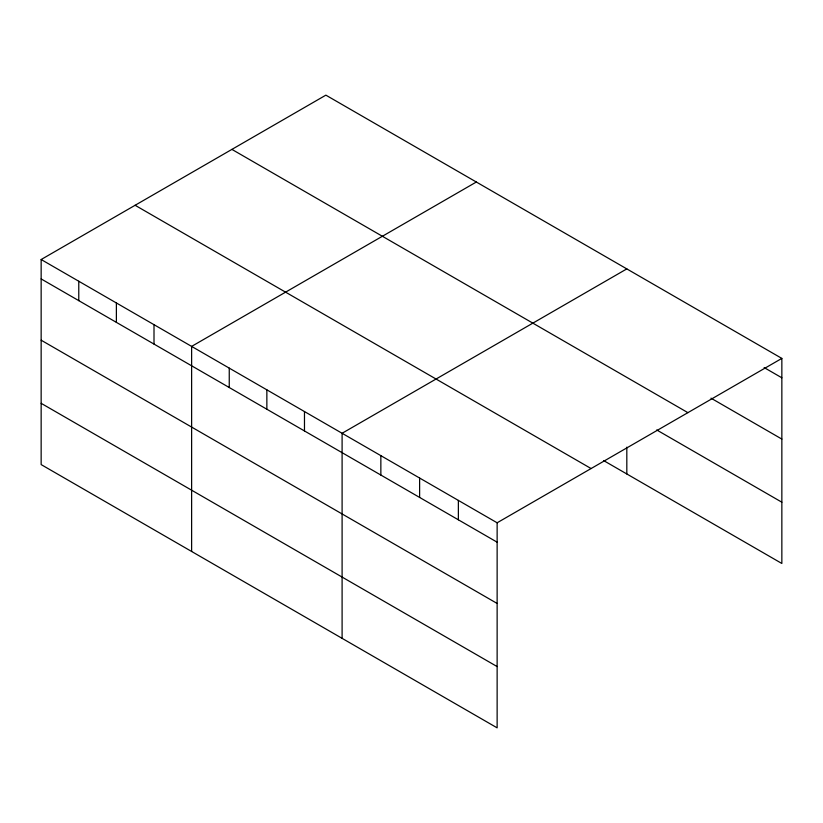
<?xml version="1.0" encoding="UTF-8"?>
<svg xmlns="http://www.w3.org/2000/svg" width="823" height="823" viewBox="0 0 823 823"><rect width="100%" height="100%" fill="white"/><g stroke="black" fill="none" stroke-linecap="round" stroke-linejoin="round"><path stroke-width="1.23" d="M41.15 259.523L497.133 522.79L497.133 727.851L41.15 464.594L41.15 259.523L325.867 95.149L781.85 358.406L781.85 563.477L603.578 460.551M476.342 182.017L191.625 346.401L191.625 551.472M626.817 268.895L342.101 433.279L342.101 638.35M497.133 522.79L781.85 358.406M764.135 367.572L781.85 377.798M710.979 398.157L781.85 439.071M231.911 149.395L687.894 412.652M656.713 429.956L781.85 502.205M135.106 205.277L591.089 468.544M41.15 278.925L497.133 542.182M41.15 340.197L497.133 603.454M41.15 403.321L497.133 666.579M626.817 447.156L626.817 473.966M458.37 500.405L458.37 519.807M419.617 478.029L419.617 497.431M380.854 455.654L380.854 475.056M304.479 411.562L304.479 430.954M266.858 389.845L266.858 409.237M229.247 368.118L229.247 387.52M154.004 324.684L154.004 344.076M116.382 302.967L116.382 322.359M78.771 281.25L78.771 300.642"/></g></svg>
